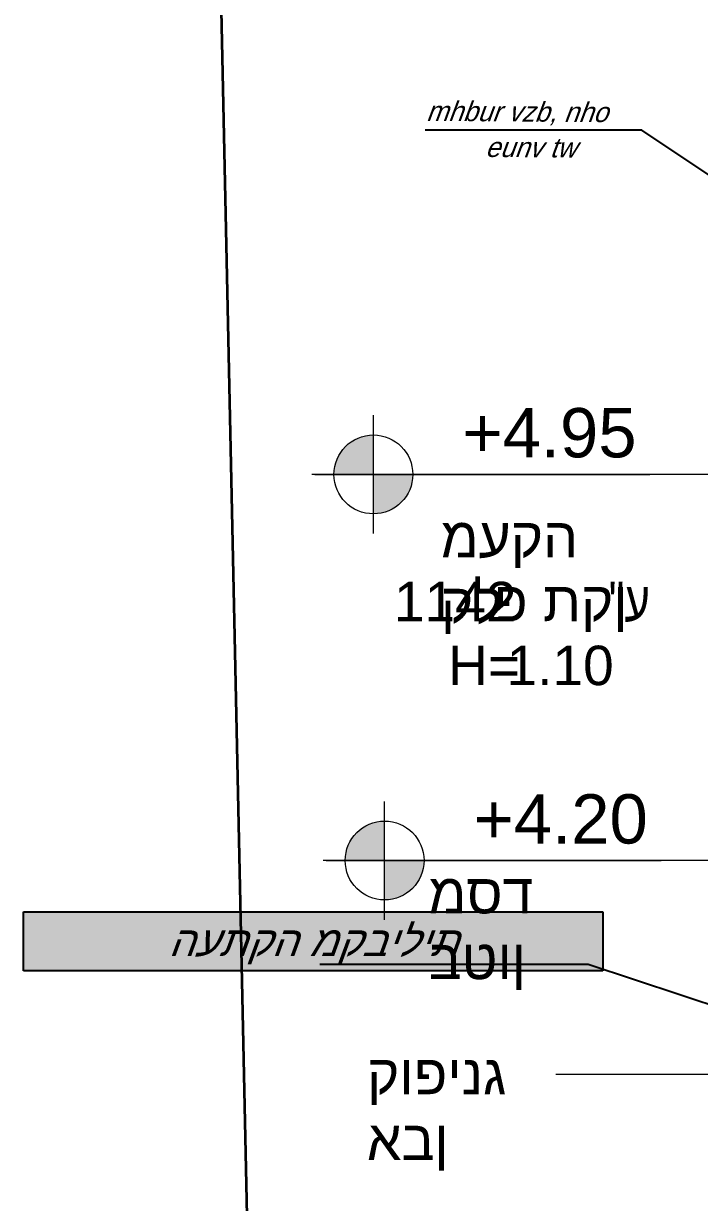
# Model space of a CAD drawing. Header units: centimetres. Extents: x 14435 to 32127, y -4289 to 2500.
# Drawn here: x 17906 to 18249, y -1597 to -999 of the extents above; entities that cross this region are included whole.
import ezdxf
from ezdxf import colors
from ezdxf.entities.mleader import LeaderData, LeaderLine
from ezdxf.enums import TextEntityAlignment as Align
from ezdxf.math import Vec2, Vec3

# ---------------------------------------------------------------- set-up
doc = ezdxf.new("R2010")
doc.units = ezdxf.units.CM
for name, color, linetype, lineweight in [('A-DETL', 7, 'Continuous', 5), ('G-ANNO-DIMS', 7, 'Continuous', 5), ('G-ANNO-TEXT', 7, 'Continuous', 5)]:
    doc.layers.add(name, color=color, linetype=linetype, lineweight=lineweight)
for name, color, linetype in [('BLACK', 250, 'Continuous'), ('INS', 1, 'Continuous'), ('num of plumbing', 250, 'Continuous')]:
    doc.layers.add(name, color=color, linetype=linetype)
doc.styles.add('Arial_1', font='arial.ttf', dxfattribs={"height": 99.987594})
doc.styles.add('Arial_3', font='arial.ttf', dxfattribs={"height": 15})
doc.styles.add('MUR', font='MIRYL', dxfattribs={"oblique": 20})

# ---------------------------------------------------------------- blocks, each defined once
blk = doc.blocks.new('Spot Elevations - ISH PLAN-38599-קומה א - Dependent 1')
at = {"layer": 'G-ANNO-DIMS'}
h = blk.add_hatch(color=256, dxfattribs=at)
edge = h.paths.add_edge_path(flags=0)
edge.add_line((0, 0), (-0.2, 0))
edge.add_arc((0, 0), 0.2, 90, 180, ccw=False)
edge.add_line((0, 0.2), (0, 0))
h = blk.add_hatch(color=256, dxfattribs=at)
edge = h.paths.add_edge_path(flags=0)
edge.add_line((0, 0), (0.2, 0))
edge.add_arc((0, 0), 0.2, 270, 360, ccw=False)
edge.add_line((0, -0.2), (0, 0))
for p, q in [((0, -0.3), (0, 0.3)), ((1.3876, 0), (-0.3124, 0)), ((-0.297, 0), (1.403, 0))]:
    blk.add_line(p, q, dxfattribs=at)
blk.add_circle((0, 0), 0.2, dxfattribs=at)
blk = doc.blocks.new('alef')
at = {"layer": 'A-DETL', "color": 176, "lineweight": 35, "true_color": 0x000080}
blk.add_line((50748, -12981.58), (50700.32, -10730.07), dxfattribs=at)
at = {"layer": 'G-ANNO-DIMS'}
for p, q in [((51019.87, -12312.54), (50805.9, -12312.54)), ((51008.44, -12508.39), (50811.61, -12508.39))]:
    blk.add_line(p, q, dxfattribs=at)
at = {"layer": 'G-ANNO-TEXT'}
for p, q in [((50898.96, -12616.94), (50898.42, -12616.94)), ((51013.21, -12616.94), (50898.96, -12616.94))]:
    blk.add_line(p, q, dxfattribs=at)
at = {"layer": 'G-ANNO-DIMS', "xscale": 99.99999999999991, "yscale": 99.99999999999991, "zscale": 99.99999999999991}
for p in [(50805.9, -12312.54), (50811.61, -12508.39)]:
    blk.add_blockref('Spot Elevations - ISH PLAN-38599-קומה א - Dependent 1', p, dxfattribs=at)
at = {"layer": 'G-ANNO-DIMS', "char_height": 25, "width": 83.5586, "attachment_point": 1, "line_spacing_factor": 0.941778, "style": 'Arial_1'}
for s, insert in [('+4.95', (50851.09, -12278.9)), ('+4.20', (50856.8, -12474.76))]:
    blk.add_mtext(s, dxfattribs=dict(at, insert=insert))
at = {"layer": 'G-ANNO-TEXT', "char_height": 20, "attachment_point": 1, "style": 'Arial_3'}
for s, insert, width in [('\\fArial|b0|i0|c177|p34|;\\W.8; ', (50922.17, -12334.61), 7.6962), ('מעקה קל', (50840.15, -12334.61), 99.4093), ('1142', (50816.34, -12367.02), 61.5696), ('פ תקן ', (50867.14, -12367.02), 70.5485), ('\\fArial|b0|i0|c177|p34|;\\W.8;"', (50925.35, -12367.02), 9.6203), ('\\fArial|b0|i0|c177|p34|;\\W.8;ע', (50933.29, -12367.02), 14.751), ('H=', (50843.86, -12399.43), 35.9156), ('1.10', (50873.49, -12399.43), 53.8734), ('מסד בטון', (50833.95, -12515.21), 98.1265), ('\\fArial|b0|i0|c177|p34|;\\W.8; ', (50914.91, -12515.21), 4.4894), ('קופינג אבן', (50802.64, -12606.94), 108.3881), ('\\fArial|b0|i0|c177|p34|;\\W.8; ', (50892.07, -12606.94), 7.6962)]:
    blk.add_mtext(s, dxfattribs=dict(at, insert=insert, width=width))
blk = doc.blocks.new('_TagCircle - Metric')
at = {"color": 0, "linetype": 'ByBlock', "lineweight": -2, "transparency": 16777216}
blk.add_circle((0, 0), 4, dxfattribs=at)
at = {"color": 0, "transparency": 16777216}
blk.add_attdef('TAGNUMBER', text='', height=3, dxfattribs=at).set_placement((0, -1.5), align=Align.CENTER)

msp = doc.modelspace()

# ---------------------------------------------------------------- block references
msp.add_blockref('alef', (-32722.21, 11084.93))

# ---------------------------------------------------------------- texts
at = {"layer": 'BLACK', "color": 1, "insert": (17913.68, -1456.95), "char_height": 15, "attachment_point": 1, "line_spacing_factor": 0.99999, "style": 'MUR', "bg_fill": 17, "box_fill_scale": 1.5, "bg_fill_color": 255, "bg_fill_transparency": 0}
msp.add_mtext_dynamic_manual_height_columns('\\A1;\\pxqc;{\\fArial|b0|i0|c177|p34;העתקה מקבילית}', width=279.0294, gutter_width=252.09, heights=[0], dxfattribs=at)
at = {"layer": 'INS', "style": 'MUR', "oblique": 20}
for s, p in [('mhbur vzb, nho ', (18158.3, -1044.28, -12.8)), ('eunv tw', (18163.38, -1061.8, -12.8))]:
    msp.add_text(s, height=10, rotation=359.61334, dxfattribs=at).set_placement(p, align=Align.MIDDLE)

# ---------------------------------------------------------------- leaders
at = {"layer": 'BLACK', "color": 1, "lineweight": 18}
ml = msp.add_multileader_mtext('Standard', dxfattribs=at)
ml.set_content('')
ml.set_leader_properties()
ml.build(insert=Vec2(0, 0))
ml.multileader.update_dxf_attribs({"text_right_attachment_type": 6, "dogleg_length": 0.36, "arrow_head_size": 30})
ctx = ml.context
ctx.base_point, ctx.char_height, ctx.arrow_head_size, ctx.landing_gap_size, ctx.plane_origin = Vec3(18056.54, -1476.12), 0.18, 30, 0.09, Vec3(18033.98, -1394.15)
ctx.right_attachment = 6
notes = []
notes.append((ctx, [(0, (1, 1, 0), (18192.71, -1476.12), (-1, 0), 136.17, [(0, [(18339.08, -1524.72)], 0, [])])]))
ctx.mtext, ml.multileader.dxf.content_type = None, 0
at = {"layer": 'num of plumbing', "lineweight": 13}
ml = msp.add_multileader_mtext('Standard', dxfattribs=at)
ml.set_content('')
ml.set_leader_properties()
ml.build(insert=Vec2(0, 0))
ml.multileader.update_dxf_attribs({"text_right_attachment_type": 6, "dogleg_length": 226.71, "arrow_head_size": 8})
ctx = ml.context
ctx.base_point, ctx.char_height, ctx.arrow_head_size, ctx.landing_gap_size, ctx.plane_origin = Vec3(18109.9, -1052.93), 0.18, 8, 0.09, Vec3(17866.61, -925.78)
ctx.right_attachment = 6
notes.append((ctx, [(0, (1, 1, 0), (18219.85, -1052.93), (-1, 0), 109.95, [(0, [(18302.86, -1108.46)], 0, [])])]))
ctx.mtext, ml.multileader.dxf.content_type = None, 0
ml = msp.add_multileader_block('Standard', dxfattribs=at)
ml.set_content('_TagCircle - Metric', color=256, scale=5)
ml.set_attribute('TAGNUMBER', '1', width=0)
ml.set_leader_properties()
ml.build(insert=Vec2(0, 0))
ml.multileader.update_dxf_attribs({"text_right_attachment_type": 6, "dogleg_length": 0.36, "arrow_head_size": 15, "scale": 5})
ctx = ml.context
ctx.base_point, ctx.scale, ctx.char_height, ctx.arrow_head_size, ctx.landing_gap_size, ctx.plane_origin = Vec3(18019.93, -1652.87), 5, 0.9, 15, 0.45, Vec3(17911.08, -1618.5)
ctx.right_attachment = 6
notes.append((ctx, [(0, (1, 1, 0), (18193.46, -1652.87), (-1, 0), 133.53, [(0, [(18321.11, -1591.01)], 0, [])])]))
ctx.block.insert = Vec3(18039.93, -1652.87)
for ctx, leaders in notes:
    for number, flags, end, landing, length, lines in leaders:
        leader = LeaderData()
        leader.index, (leader.has_last_leader_line, leader.has_dogleg_vector, leader.attachment_direction) = number, flags
        leader.last_leader_point, leader.dogleg_vector, leader.dogleg_length = Vec3(end), Vec3(landing), length
        for number, points, colour, breaks in lines:
            line = LeaderLine()
            line.index, line.vertices, line.color, line.breaks = number, Vec3.list(points), colors.encode_raw_color(colour), breaks
            leader.lines.append(line)
        ctx.leaders.append(leader)

doc.saveas('drawing.dxf')
